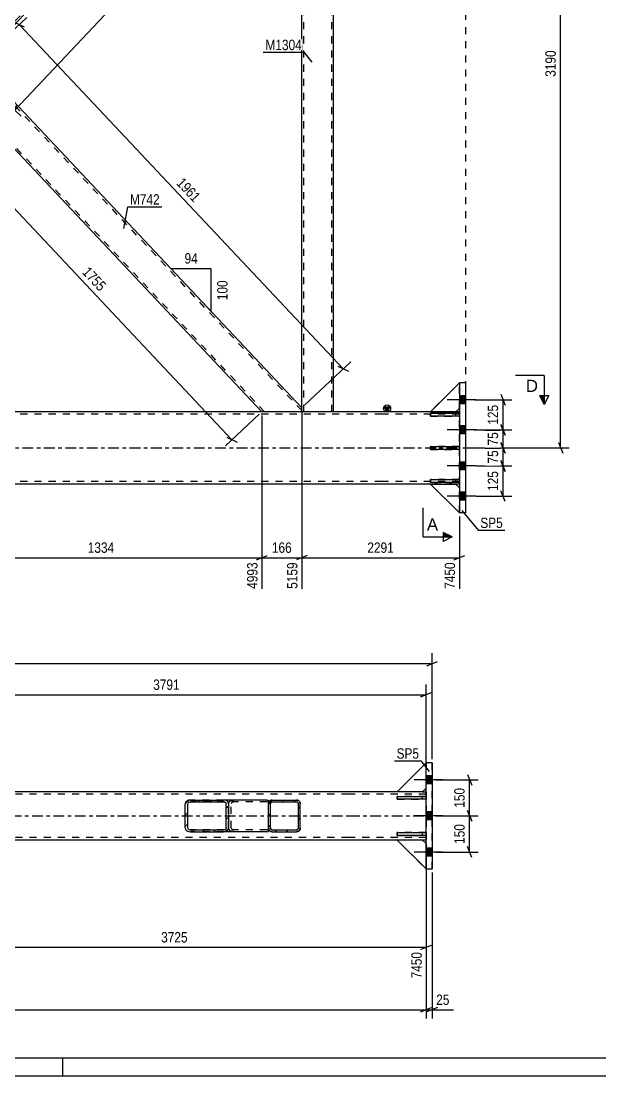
# Model space of a CAD drawing. Header units: millimetres. Extents: x 0 to 841, y 0 to 594.
# Drawn here: x 199.4 to 359.4, y 0 to 291.8 of the extents above; entities that cross this region are included whole.
import ezdxf

# ---------------------------------------------------------------- set-up
doc = ezdxf.new("R2010")
doc.units = ezdxf.units.MM
doc.linetypes.add('DXK_LINE_DOT2', pattern=[3.9198, 1.9599, -1.9599])
doc.linetypes.add('DXK_LINE_DOT3', pattern=[5.9187, 2.979, -0.9799, 0.9799, -0.9799])
doc.styles.add('Arial', font='arial.ttf', dxfattribs={"height": 0.2})
doc.styles.add('Arial Narrow', font='ARIALN.TTF', dxfattribs={"height": 0.2})

# ---------------------------------------------------------------- blocks, each defined once
blk = doc.blocks.new('Unknown-761543086-1133')
at = {"color": 5, "linetype": 'Continuous'}
for p, q in [((5, 5), (836, 5)), ((211, 0), (211, 5)), ((0, 0), (841, 0))]:
    blk.add_line(p, q, dxfattribs=at)
blk = doc.blocks.new('Part-761543086-2789 - 2711')
at = {"linetype": 'Continuous'}
blk.add_hatch(color=2, dxfattribs=at).paths.add_polyline_path([(300.6, 183.74), (299.8, 185.14), (301.4, 185.14)])
at = {"color": 2, "linetype": 'Continuous'}
for p, q in [((300.6, 183.74), (299.8, 185.14)), ((299.8, 185.14), (301.4, 185.14)), ((301.4, 185.14), (300.6, 183.74)), ((43.26, 183.74), (42.26, 183.74)), ((63.6, 183.74), (50.26, 183.74)), ((170.6, 183.74), (63.7, 183.74)), ((299.16, 183.74), (192.27, 183.74)), ((320.6, 183.74), (299.26, 183.74)), ((43.26, 163.74), (42.26, 163.74)), ((63.6, 163.74), (50.26, 163.74)), ((299.16, 163.74), (63.7, 163.74)), ((312.6, 163.74), (299.26, 163.74)), ((320.6, 163.74), (319.6, 163.74))]:
    blk.add_line(p, q, dxfattribs=at)
at = {"color": 7, "linetype": 'DXK_LINE_DOT2'}
for p, q in [((42.26, 163.74), (42.26, 183.74)), ((63.6, 183.08), (42.26, 183.08)), ((50.26, 183.74), (43.26, 183.74)), ((299.16, 183.08), (63.7, 183.08)), ((192.27, 183.74), (170.6, 183.74)), ((320.6, 183.08), (299.26, 183.08)), ((320.6, 163.74), (320.6, 183.74)), ((63.6, 164.41), (42.26, 164.41)), ((50.26, 163.74), (43.26, 163.74)), ((299.16, 164.41), (63.7, 164.41)), ((320.6, 164.41), (299.26, 164.41)), ((319.6, 163.74), (312.6, 163.74))]:
    blk.add_line(p, q, dxfattribs=at)
at = {"color": 7, "linetype": 'DXK_LINE_DOT3'}
for p, q in [((42.26, 173.74), (63.6, 173.74)), ((63.7, 173.74), (299.16, 173.74)), ((299.26, 173.74), (320.6, 173.74))]:
    blk.add_line(p, q, dxfattribs=at)
at = {"color": 2, "linetype": 'Continuous'}
blk.add_circle((300.6, 184.64), 1, dxfattribs=at)
blk = doc.blocks.new('Part-761543086-2844 - 2711')
at = {"color": 2, "linetype": 'Continuous'}
for p, q in [((187.47, 280.08), (185.84, 278.34)), ((185.84, 270.53), (185.84, 278.34)), ((277.03, 184.84), (187.47, 280.08)), ((185.84, 268.97), (185.84, 270.53)), ((265.99, 183.74), (185.84, 268.97)), ((277.03, 183.74), (277.03, 184.84))]:
    blk.add_line(p, q, dxfattribs=at)
at = {"color": 7, "linetype": 'DXK_LINE_DOT2'}
for p, q in [((277.03, 184.07), (187.1, 279.69)), ((185.84, 269.09), (185.84, 270.53)), ((266.72, 183.74), (185.84, 269.75)), ((277.03, 183.74), (265.99, 183.74))]:
    blk.add_line(p, q, dxfattribs=at)
blk = doc.blocks.new('Bolt-761543086-2790 - 2711')
at = {"linetype": 'Continuous'}
for points in [[(320.6, 188.18), (320.6, 185.98), (322.26, 185.98), (322.26, 188.18)], [(320.6, 188.18), (320.6, 185.98), (322.26, 185.98), (322.26, 188.18)], [(320.6, 188.18), (320.6, 185.98), (322.26, 185.98), (322.26, 188.18)], [(320.6, 179.84), (320.6, 177.64), (322.26, 177.64), (322.26, 179.84)], [(320.6, 179.84), (320.6, 177.64), (322.26, 177.64), (322.26, 179.84)], [(320.6, 169.84), (320.6, 167.64), (322.26, 167.64), (322.26, 169.84)], [(320.6, 169.84), (320.6, 167.64), (322.26, 167.64), (322.26, 169.84)], [(320.6, 161.51), (320.6, 159.31), (322.26, 159.31), (322.26, 161.51)], [(320.6, 161.51), (320.6, 159.31), (322.26, 159.31), (322.26, 161.51)], [(320.6, 161.51), (320.6, 159.31), (322.26, 159.31), (322.26, 161.51)]]:
    blk.add_hatch(color=1, dxfattribs=at).paths.add_polyline_path(points)
at = {"color": 1, "linetype": 'Continuous'}
for p, q in [((325.2, 187.08), (317.26, 187.08)), ((325.2, 187.08), (317.26, 187.08)), ((325.2, 187.08), (317.26, 187.08)), ((322.26, 188.18), (320.6, 188.18)), ((322.26, 188.18), (320.6, 188.18)), ((322.26, 188.18), (320.6, 188.18)), ((322.26, 185.98), (320.6, 185.98)), ((322.26, 185.98), (320.6, 185.98)), ((322.26, 185.98), (320.6, 185.98)), ((325.2, 178.74), (317.26, 178.74)), ((325.2, 178.74), (317.26, 178.74)), ((322.26, 179.84), (320.6, 179.84)), ((322.26, 179.84), (320.6, 179.84)), ((322.26, 177.64), (320.6, 177.64)), ((322.26, 177.64), (320.6, 177.64)), ((322.26, 169.84), (320.6, 169.84)), ((322.26, 169.84), (320.6, 169.84)), ((325.2, 168.74), (317.26, 168.74)), ((325.2, 168.74), (317.26, 168.74)), ((322.26, 167.64), (320.6, 167.64)), ((322.26, 167.64), (320.6, 167.64)), ((322.26, 161.51), (320.6, 161.51)), ((322.26, 161.51), (320.6, 161.51)), ((322.26, 161.51), (320.6, 161.51)), ((325.2, 160.41), (317.26, 160.41)), ((325.2, 160.41), (317.26, 160.41)), ((325.2, 160.41), (317.26, 160.41)), ((322.26, 159.31), (320.6, 159.31)), ((322.26, 159.31), (320.6, 159.31)), ((322.26, 159.31), (320.6, 159.31))]:
    blk.add_line(p, q, dxfattribs=at)
blk = doc.blocks.new('Part-761543086-2732 - 2711')
at = {"color": 2, "linetype": 'Continuous'}
for p, q in [((320.6, 191.74), (312.6, 183.74)), ((319.6, 183.74), (320.6, 184.74)), ((312.6, 183.74), (319.6, 183.74))]:
    blk.add_line(p, q, dxfattribs=at)
at = {"color": 7, "linetype": 'DXK_LINE_DOT2'}
for p in [(320.6, 184.74), (320.6, 191.74), (320.6, 191.74)]:
    blk.add_line(p, (320.6, 191.74), dxfattribs=at)
blk = doc.blocks.new('Part-761543086-2733 - 2711')
at = {"color": 7, "linetype": 'DXK_LINE_DOT2'}
for p, q in [((320.6, 191.74), (312.6, 183.74)), ((320.6, 184.74), (320.6, 191.74)), ((319.6, 183.74), (320.6, 184.74)), ((312.6, 183.74), (319.6, 183.74))]:
    blk.add_line(p, q, dxfattribs=at)
blk = doc.blocks.new('Part-761543086-2734 - 2711')
at = {"color": 2, "linetype": 'Continuous'}
for p, q in [((312.6, 163.74), (319.6, 163.74)), ((320.6, 155.74), (312.6, 163.74)), ((319.6, 163.74), (320.6, 162.74))]:
    blk.add_line(p, q, dxfattribs=at)
at = {"color": 7, "linetype": 'DXK_LINE_DOT2'}
blk.add_line((320.6, 155.74), (320.6, 162.74), dxfattribs=at)
blk = doc.blocks.new('Part-761543086-2735 - 2711')
at = {"color": 7, "linetype": 'DXK_LINE_DOT2'}
for p, q in [((312.6, 163.74), (319.6, 163.74)), ((320.6, 155.74), (312.6, 163.74)), ((319.6, 163.74), (320.6, 162.74)), ((320.6, 162.74), (320.6, 155.74))]:
    blk.add_line(p, q, dxfattribs=at)
blk = doc.blocks.new('Part-761543086-2736 - 2711')
at = {"color": 7, "linetype": 'DXK_LINE_DOT2'}
for p, q in [((320.6, 183.31), (312.6, 183.31)), ((312.6, 183.31), (312.6, 182.51)), ((312.6, 182.51), (320.6, 182.51)), ((319.6, 182.51), (319.6, 183.31)), ((320.6, 182.51), (320.6, 183.31))]:
    blk.add_line(p, q, dxfattribs=at)
blk = doc.blocks.new('Part-761543086-2737 - 2711')
at = {"color": 7, "linetype": 'DXK_LINE_DOT2'}
for p, q in [((320.6, 164.98), (312.6, 164.98)), ((312.6, 164.98), (312.6, 164.18)), ((312.6, 164.18), (320.6, 164.18)), ((319.6, 164.18), (319.6, 164.98)), ((320.6, 164.18), (320.6, 164.98))]:
    blk.add_line(p, q, dxfattribs=at)
blk = doc.blocks.new('Part-761543086-2738 - 2711')
at = {"color": 7, "linetype": 'DXK_LINE_DOT2'}
for p, q in [((320.6, 174.14), (312.6, 174.14)), ((312.6, 174.14), (312.6, 173.34)), ((312.6, 173.34), (320.6, 173.34)), ((319.6, 173.34), (319.6, 174.14)), ((320.6, 173.34), (320.6, 174.14))]:
    blk.add_line(p, q, dxfattribs=at)
blk = doc.blocks.new('Part-761543086-2739 - 2711')
at = {"color": 2, "linetype": 'Continuous'}
for p, q in [((312.6, 183.31), (320.6, 183.31)), ((312.6, 182.51), (312.6, 183.31)), ((320.6, 182.51), (312.6, 182.51)), ((320.6, 183.31), (320.6, 182.51))]:
    blk.add_line(p, q, dxfattribs=at)
at = {"color": 7, "linetype": 'DXK_LINE_DOT2'}
blk.add_line((319.6, 182.51), (319.6, 183.31), dxfattribs=at)
blk = doc.blocks.new('Part-761543086-2740 - 2711')
at = {"color": 2, "linetype": 'Continuous'}
for p, q in [((312.6, 164.98), (320.6, 164.98)), ((312.6, 164.18), (312.6, 164.98)), ((320.6, 164.18), (312.6, 164.18)), ((320.6, 164.98), (320.6, 164.18))]:
    blk.add_line(p, q, dxfattribs=at)
at = {"color": 7, "linetype": 'DXK_LINE_DOT2'}
blk.add_line((319.6, 164.18), (319.6, 164.98), dxfattribs=at)
blk = doc.blocks.new('Part-761543086-2741 - 2711')
at = {"color": 2, "linetype": 'Continuous'}
for p, q in [((312.6, 174.14), (320.6, 174.14)), ((312.6, 173.34), (312.6, 174.14)), ((320.6, 173.34), (312.6, 173.34)), ((320.6, 174.14), (320.6, 173.34))]:
    blk.add_line(p, q, dxfattribs=at)
at = {"color": 7, "linetype": 'DXK_LINE_DOT2'}
blk.add_line((319.6, 173.34), (319.6, 174.14), dxfattribs=at)
blk = doc.blocks.new('Part-761543086-2831 - 2711')
at = {"color": 7, "linetype": 'DXK_LINE_DOT2'}
for p, q in [((285.83, 376.41), (277.03, 376.41)), ((277.03, 375.31), (277.03, 376.41)), ((277.56, 183.74), (277.56, 376.41)), ((285.3, 183.74), (285.3, 376.41)), ((277.03, 183.74), (277.03, 184.84)), ((285.83, 183.74), (277.03, 183.74))]:
    blk.add_line(p, q, dxfattribs=at)
at = {"color": 2, "linetype": 'Continuous'}
for p, q in [((277.03, 184.84), (277.03, 375.31)), ((285.83, 183.74), (285.83, 376.41))]:
    blk.add_line(p, q, dxfattribs=at)
blk = doc.blocks.new('Part-761543086-2761 - 2711')
at = {"color": 2, "linetype": 'Continuous'}
for p, q in [((322.26, 191.74), (320.6, 191.74)), ((320.6, 191.74), (320.6, 155.74)), ((322.26, 191.74), (322.26, 155.74)), ((322.26, 155.74), (320.6, 155.74))]:
    blk.add_line(p, q, dxfattribs=at)
blk = doc.blocks.new('Part-761543086-2863 - 2711')
at = {"color": 2, "linetype": 'Continuous'}
for p, q in [((185.84, 291.18), (265.99, 376.41)), ((277.03, 375.31), (187.47, 280.08)), ((277.03, 375.31), (277.03, 376.41)), ((185.84, 279.9), (185.84, 291.18)), ((185.84, 278.34), (185.84, 279.9))]:
    blk.add_line(p, q, dxfattribs=at)
at = {"color": 7, "linetype": 'DXK_LINE_DOT2'}
for p, q in [((266.72, 376.41), (185.84, 290.41)), ((277.03, 376.09), (185.84, 279.12)), ((277.03, 376.41), (265.99, 376.41)), ((187.47, 280.08), (185.84, 278.34)), ((185.84, 278.46), (185.84, 279.9)), ((185.84, 279.12), (185.84, 279.18))]:
    blk.add_line(p, q, dxfattribs=at)
blk = doc.blocks.new('Part-761543086-1487 - 1374')
at = {"color": 2, "linetype": 'Continuous'}
for p, q in [((303.39, 66.53), (303.39, 67.33)), ((303.39, 67.33), (311.39, 67.33)), ((311.39, 67.33), (311.39, 66.53)), ((311.39, 66.53), (303.39, 66.53))]:
    blk.add_line(p, q, dxfattribs=at)
at = {"color": 7, "linetype": 'DXK_LINE_DOT2'}
blk.add_line((310.39, 66.53), (310.39, 67.33), dxfattribs=at)
blk = doc.blocks.new('Bolt-761543086-1423 - 1374')
at = {"linetype": 'Continuous'}
for points in [[(311.39, 83.03), (311.39, 80.83), (313.06, 80.83), (313.06, 83.03)], [(311.39, 83.03), (311.39, 80.83), (313.06, 80.83), (313.06, 83.03)], [(311.39, 83.03), (311.39, 80.83), (313.06, 80.83), (313.06, 83.03)], [(311.39, 83.03), (311.39, 80.83), (313.06, 80.83), (313.06, 83.03)], [(311.39, 73.03), (311.39, 70.83), (313.06, 70.83), (313.06, 73.03)], [(311.39, 73.03), (311.39, 70.83), (313.06, 70.83), (313.06, 73.03)], [(311.39, 63.03), (311.39, 60.83), (313.06, 60.83), (313.06, 63.03)], [(311.39, 63.03), (311.39, 60.83), (313.06, 60.83), (313.06, 63.03)], [(311.39, 63.03), (311.39, 60.83), (313.06, 60.83), (313.06, 63.03)], [(311.39, 63.03), (311.39, 60.83), (313.06, 60.83), (313.06, 63.03)]]:
    blk.add_hatch(color=1, dxfattribs=at).paths.add_polyline_path(points)
at = {"color": 1, "linetype": 'Continuous'}
for p, q in [((315.99, 81.93), (308.06, 81.93)), ((315.99, 81.93), (308.06, 81.93)), ((315.99, 81.93), (308.06, 81.93)), ((315.99, 81.93), (308.06, 81.93)), ((313.06, 83.03), (311.39, 83.03)), ((313.06, 83.03), (311.39, 83.03)), ((313.06, 83.03), (311.39, 83.03)), ((313.06, 83.03), (311.39, 83.03)), ((313.06, 80.83), (311.39, 80.83)), ((313.06, 80.83), (311.39, 80.83)), ((313.06, 80.83), (311.39, 80.83)), ((313.06, 80.83), (311.39, 80.83)), ((313.06, 73.03), (311.39, 73.03)), ((313.06, 73.03), (311.39, 73.03)), ((315.99, 71.93), (308.06, 71.93)), ((315.99, 71.93), (308.06, 71.93)), ((313.06, 70.83), (311.39, 70.83)), ((313.06, 70.83), (311.39, 70.83)), ((315.99, 61.93), (308.06, 61.93)), ((315.99, 61.93), (308.06, 61.93)), ((315.99, 61.93), (308.06, 61.93)), ((315.99, 61.93), (308.06, 61.93)), ((313.06, 63.03), (311.39, 63.03)), ((313.06, 63.03), (311.39, 63.03)), ((313.06, 63.03), (311.39, 63.03)), ((313.06, 63.03), (311.39, 63.03)), ((313.06, 60.83), (311.39, 60.83)), ((313.06, 60.83), (311.39, 60.83)), ((313.06, 60.83), (311.39, 60.83)), ((313.06, 60.83), (311.39, 60.83))]:
    blk.add_line(p, q, dxfattribs=at)
blk = doc.blocks.new('Part-761543086-1422 - 1374')
at = {"color": 2, "linetype": 'Continuous'}
for p, q in [((34.06, 78.6), (33.06, 78.6)), ((54.39, 78.6), (41.06, 78.6)), ((289.96, 78.6), (54.49, 78.6)), ((303.39, 78.6), (290.06, 78.6)), ((310.39, 78.6), (311.39, 78.6)), ((34.06, 65.26), (33.06, 65.26)), ((54.39, 65.26), (41.06, 65.26)), ((289.96, 65.26), (54.49, 65.26)), ((303.39, 65.26), (290.06, 65.26)), ((311.39, 65.26), (310.39, 65.26))]:
    blk.add_line(p, q, dxfattribs=at)
at = {"color": 7, "linetype": 'DXK_LINE_DOT2'}
for p, q in [((33.06, 65.26), (33.06, 78.6)), ((54.39, 77.93), (33.06, 77.93)), ((41.06, 78.6), (34.06, 78.6)), ((289.96, 77.93), (54.49, 77.93)), ((311.39, 77.93), (290.06, 77.93)), ((310.39, 78.6), (303.39, 78.6)), ((311.39, 78.6), (311.39, 65.26)), ((54.39, 65.93), (33.06, 65.93)), ((41.06, 65.26), (34.06, 65.26)), ((289.96, 65.93), (54.49, 65.93)), ((311.39, 65.93), (290.06, 65.93)), ((310.39, 65.26), (303.39, 65.26)), ((311.39, 65.26), (311.39, 65.36))]:
    blk.add_line(p, q, dxfattribs=at)
at = {"color": 7, "linetype": 'DXK_LINE_DOT3'}
for p, q in [((33.06, 71.93), (54.39, 71.93)), ((54.49, 71.93), (289.96, 71.93)), ((290.06, 71.93), (311.39, 71.93))]:
    blk.add_line(p, q, dxfattribs=at)
blk = doc.blocks.new('Part-761543086-1518 - 1374')
at = {"color": 2, "linetype": 'Continuous'}
for p, q in [((311.39, 86.6), (311.39, 86.6)), ((311.39, 57.26), (311.39, 86.6)), ((313.06, 86.6), (311.39, 86.6)), ((313.06, 86.6), (313.06, 86.6)), ((313.06, 86.6), (313.06, 57.26)), ((311.39, 57.26), (311.39, 57.26)), ((311.39, 57.26), (313.06, 57.26)), ((313.06, 57.26), (313.06, 57.26))]:
    blk.add_line(p, q, dxfattribs=at)
at = {"color": 7, "linetype": 'DXK_LINE_DOT2'}
for p, q in [((311.39, 57.26), (311.39, 86.6)), ((313.06, 57.26), (313.06, 86.6))]:
    blk.add_line(p, q, dxfattribs=at)
blk = doc.blocks.new('Part-761543086-1390 - 1374')
at = {"linetype": 'Continuous'}
h = blk.add_hatch(dxfattribs=at)
h.set_pattern_fill('', scale=0.7, style=0, pattern_type=0)
h.set_pattern_definition([(45, (275.969, 67.611), (-1.57154, 1.57154), [])])
h.paths.add_polyline_path([(275.56, 67.53), (275.97, 67.61), (276.32, 67.84), (276.55, 68.19), (276.63, 68.6), (276.63, 75.26), (276.55, 75.67), (276.32, 76.02), (275.97, 76.25), (275.56, 76.33), (268.89, 76.33), (268.49, 76.25), (268.14, 76.02), (267.91, 75.67), (267.83, 75.26), (267.83, 68.6), (267.91, 68.19), (268.14, 67.84), (268.49, 67.61), (268.89, 67.53)])
h.paths.add_polyline_path([(268.69, 68.1), (268.52, 68.22), (268.4, 68.39), (268.36, 68.6), (268.36, 75.26), (268.4, 75.47), (268.52, 75.64), (268.69, 75.76), (268.89, 75.8), (275.56, 75.8), (275.76, 75.76), (275.94, 75.64), (276.05, 75.47), (276.09, 75.26), (276.09, 68.6), (276.05, 68.39), (275.94, 68.22), (275.76, 68.1), (275.56, 68.06), (268.89, 68.06)])
at = {"color": 7, "linetype": 'DXK_LINE_DOT2'}
for p, q in [((268.49, 76.25), (268.89, 76.33)), ((268.89, 76.33), (275.56, 76.33)), ((275.56, 76.33), (275.97, 76.25)), ((267.83, 75.26), (267.91, 75.67)), ((267.83, 68.6), (267.83, 75.26)), ((268.4, 75.47), (268.36, 75.26)), ((268.36, 68.6), (268.36, 75.26)), ((268.89, 75.8), (268.69, 75.76)), ((268.89, 75.8), (275.56, 75.8)), ((275.76, 75.76), (275.56, 75.8)), ((276.09, 75.26), (276.05, 75.47)), ((276.09, 68.6), (276.09, 75.26)), ((276.55, 75.67), (276.63, 75.26)), ((276.63, 68.6), (276.63, 75.26)), ((267.91, 68.19), (267.83, 68.6)), ((268.36, 68.6), (268.4, 68.39)), ((268.89, 67.53), (268.49, 67.61)), ((268.69, 68.1), (268.89, 68.06)), ((268.89, 68.06), (275.56, 68.06)), ((268.89, 67.53), (275.56, 67.53)), ((275.56, 68.06), (275.76, 68.1)), ((275.97, 67.61), (275.56, 67.53)), ((276.05, 68.39), (276.09, 68.6)), ((276.63, 68.6), (276.55, 68.19))]:
    blk.add_line(p, q, dxfattribs=at)
at = {"color": 2, "linetype": 'Continuous'}
for p, q in [((268.89, 76.33), (268.49, 76.25)), ((268.89, 76.33), (275.56, 76.33)), ((275.97, 76.25), (275.56, 76.33)), ((267.91, 75.67), (267.83, 75.26)), ((267.83, 68.6), (267.83, 75.26)), ((268.36, 75.26), (268.4, 75.47)), ((268.36, 68.6), (268.36, 75.26)), ((268.69, 75.76), (268.89, 75.8)), ((268.89, 75.8), (275.56, 75.8)), ((275.56, 75.8), (275.76, 75.76)), ((276.05, 75.47), (276.09, 75.26)), ((276.09, 68.6), (276.09, 75.26)), ((276.63, 75.26), (276.55, 75.67)), ((276.63, 68.6), (276.63, 75.26)), ((267.83, 68.6), (267.91, 68.19)), ((268.4, 68.39), (268.36, 68.6)), ((268.49, 67.61), (268.89, 67.53)), ((268.89, 68.06), (268.69, 68.1)), ((268.89, 68.06), (275.56, 68.06)), ((268.89, 67.53), (275.56, 67.53)), ((275.76, 68.1), (275.56, 68.06)), ((275.56, 67.53), (275.97, 67.61)), ((276.09, 68.6), (276.05, 68.39)), ((276.55, 68.19), (276.63, 68.6))]:
    blk.add_line(p, q, dxfattribs=at)
at = {"color": 7, "linetype": 'DXK_LINE_DOT2'}
for centre, radius, start, end in [((268.89, 75.26), 1.07, 112.5, 157.5), ((275.56, 75.26), 1.07, 22.5, 67.5), ((268.89, 75.26), 0.533, 112.5, 157.5), ((275.56, 75.26), 0.533, 22.5, 67.5), ((268.89, 68.6), 1.07, 202.5, 247.5), ((268.89, 68.6), 0.533, 202.5, 247.5), ((275.56, 68.6), 0.533, 292.5, 337.5), ((275.56, 68.6), 1.07, 292.5, 337.5)]:
    blk.add_arc(centre, radius, start, end, dxfattribs=at)
at = {"color": 2, "linetype": 'Continuous'}
for centre, radius, start, end in [((268.89, 75.26), 1.07, 112.5, 157.5), ((275.56, 75.26), 1.07, 22.5, 67.5), ((268.89, 75.26), 0.533, 112.5, 157.5), ((275.56, 75.26), 0.533, 22.5, 67.5), ((268.89, 68.6), 1.07, 202.5, 247.5), ((268.89, 68.6), 0.533, 202.5, 247.5), ((275.56, 68.6), 0.533, 292.5, 337.5), ((275.56, 68.6), 1.07, 292.5, 337.5)]:
    blk.add_arc(centre, radius, start, end, dxfattribs=at)
blk = doc.blocks.new('Part-761543086-1489 - 1374')
at = {"color": 7, "linetype": 'DXK_LINE_DOT2'}
for p, q in [((311.39, 67.33), (303.39, 67.33)), ((303.39, 67.33), (303.39, 66.53)), ((310.39, 66.53), (310.39, 67.33)), ((311.39, 66.53), (311.39, 67.33)), ((303.39, 66.53), (311.39, 66.53))]:
    blk.add_line(p, q, dxfattribs=at)
blk = doc.blocks.new('Part-761543086-1492 - 1374')
at = {"color": 2, "linetype": 'Continuous'}
for p, q in [((303.39, 78.6), (311.39, 86.6)), ((311.39, 79.6), (310.39, 78.6)), ((310.39, 78.6), (303.39, 78.6))]:
    blk.add_line(p, q, dxfattribs=at)
at = {"color": 7, "linetype": 'DXK_LINE_DOT2'}
blk.add_line((311.39, 79.6), (311.39, 86.6), dxfattribs=at)
blk = doc.blocks.new('Part-761543086-1493 - 1374')
at = {"color": 7, "linetype": 'DXK_LINE_DOT2'}
for p, q in [((303.39, 78.6), (311.39, 86.6)), ((311.39, 86.6), (311.39, 79.6)), ((311.39, 79.6), (310.39, 78.6)), ((310.39, 78.6), (303.39, 78.6))]:
    blk.add_line(p, q, dxfattribs=at)
blk = doc.blocks.new('Part-761543086-1495 - 1374')
at = {"color": 2, "linetype": 'Continuous'}
for p, q in [((310.39, 65.26), (303.39, 65.26)), ((303.39, 65.26), (311.39, 57.26)), ((311.39, 64.26), (310.39, 65.26))]:
    blk.add_line(p, q, dxfattribs=at)
at = {"color": 7, "linetype": 'DXK_LINE_DOT2'}
blk.add_line((311.39, 64.26), (311.39, 57.26), dxfattribs=at)
blk = doc.blocks.new('Part-761543086-1496 - 1374')
at = {"color": 7, "linetype": 'DXK_LINE_DOT2'}
for p, q in [((310.39, 65.26), (303.39, 65.26)), ((303.39, 65.26), (311.39, 57.26)), ((311.39, 64.26), (310.39, 65.26)), ((311.39, 57.26), (311.39, 64.26))]:
    blk.add_line(p, q, dxfattribs=at)
blk = doc.blocks.new('Part-761543086-1519 - 1374')
at = {"linetype": 'Continuous'}
h = blk.add_hatch(dxfattribs=at)
h.set_pattern_fill('', scale=0.7, style=0, pattern_type=0)
h.set_pattern_definition([(45, (255.9777, 67.611), (-1.57154, 1.57154), [])])
h.paths.add_polyline_path([(255.42, 67.53), (255.98, 67.61), (256.45, 67.84), (256.77, 68.19), (256.88, 68.6), (256.88, 75.26), (256.77, 75.67), (256.45, 76.02), (255.98, 76.25), (255.42, 76.33), (246.27, 76.33), (245.71, 76.25), (245.23, 76.02), (244.91, 75.67), (244.8, 75.26), (244.8, 68.6), (244.91, 68.19), (245.23, 67.84), (245.71, 67.61), (246.27, 67.53)])
h.paths.add_polyline_path([(245.99, 68.1), (245.75, 68.22), (245.59, 68.39), (245.53, 68.6), (245.53, 75.26), (245.59, 75.47), (245.75, 75.64), (245.99, 75.76), (246.27, 75.8), (255.42, 75.8), (255.7, 75.76), (255.94, 75.64), (256.09, 75.47), (256.15, 75.26), (256.15, 68.6), (256.09, 68.39), (255.94, 68.22), (255.7, 68.1), (255.42, 68.06), (246.27, 68.06)])
at = {"color": 2, "linetype": 'Continuous'}
for p, q in [((246.27, 76.33), (245.71, 76.25)), ((246.27, 76.33), (255.42, 76.33)), ((267.4, 76.33), (255.42, 76.33)), ((255.98, 76.25), (255.42, 76.33)), ((267.4, 76.33), (267.83, 76.27)), ((267.83, 76.27), (267.83, 76.25)), ((267.83, 76.25), (267.83, 76.02)), ((267.83, 76.02), (267.83, 75.26)), ((244.91, 75.67), (244.8, 75.26)), ((244.8, 68.6), (244.8, 75.26)), ((245.53, 75.26), (245.59, 75.47)), ((245.53, 68.6), (245.53, 75.26)), ((245.99, 75.76), (246.27, 75.8)), ((246.27, 75.8), (255.42, 75.8)), ((255.42, 75.8), (255.7, 75.76)), ((256.09, 75.47), (256.15, 75.26)), ((256.15, 68.6), (256.15, 75.26)), ((256.88, 75.26), (256.77, 75.67)), ((256.88, 68.6), (256.88, 75.26)), ((244.8, 68.6), (244.91, 68.19)), ((245.59, 68.39), (245.53, 68.6)), ((245.71, 67.61), (246.27, 67.53)), ((246.27, 68.06), (245.99, 68.1)), ((246.27, 68.06), (255.42, 68.06)), ((246.27, 67.53), (255.42, 67.53)), ((255.7, 68.1), (255.42, 68.06)), ((255.42, 67.53), (255.98, 67.61)), ((267.4, 67.53), (255.42, 67.53)), ((256.15, 68.6), (256.09, 68.39)), ((256.77, 68.19), (256.88, 68.6)), ((267.4, 67.53), (267.83, 67.59)), ((267.83, 67.59), (267.83, 68.6))]:
    blk.add_line(p, q, dxfattribs=at)
at = {"color": 7, "linetype": 'DXK_LINE_DOT2'}
for p, q in [((255.42, 76.33), (246.27, 76.33)), ((257.69, 76.25), (258.25, 76.33)), ((267.83, 76.02), (267.83, 75.68)), ((267.4, 75.8), (246.27, 75.8)), ((256.78, 75.26), (256.89, 75.67)), ((256.78, 68.6), (256.78, 75.26)), ((257.57, 75.47), (257.52, 75.26)), ((257.52, 68.6), (257.52, 75.26)), ((258.25, 75.8), (257.97, 75.76)), ((267.68, 75.76), (267.4, 75.8)), ((267.83, 75.68), (267.68, 75.76)), ((267.83, 68.6), (267.83, 75.67)), ((267.4, 68.06), (246.27, 68.06)), ((255.42, 67.53), (246.27, 67.53)), ((256.89, 68.19), (256.78, 68.6)), ((257.52, 68.6), (257.57, 68.39)), ((258.25, 67.53), (257.69, 67.61)), ((257.97, 68.1), (258.25, 68.06)), ((267.4, 68.06), (267.68, 68.1)), ((267.68, 68.1), (267.83, 68.18))]:
    blk.add_line(p, q, dxfattribs=at)
at = {"color": 2, "linetype": 'Continuous'}
for centre, radius, start, end in [((246.04, 74.96), 1.34, 104.5547, 147.5895), ((255.64, 74.96), 1.34, 32.4105, 75.4453), ((246.15, 75.11), 0.668, 104.5547, 147.5895), ((255.53, 75.11), 0.668, 32.4105, 75.4453), ((246.04, 68.9), 1.34, 212.4105, 255.4453), ((246.15, 68.75), 0.668, 212.4105, 255.4453), ((255.53, 68.75), 0.668, 284.5547, 327.5895), ((255.64, 68.9), 1.34, 284.5547, 327.5895)]:
    blk.add_arc(centre, radius, start, end, dxfattribs=at)
at = {"color": 7, "linetype": 'DXK_LINE_DOT2'}
for centre, radius, start, end in [((258.02, 74.96), 1.34, 104.5547, 147.5895), ((258.13, 75.11), 0.668, 104.5547, 147.5895), ((258.02, 68.9), 1.34, 212.4105, 255.4453), ((258.13, 68.75), 0.668, 212.4105, 255.4453)]:
    blk.add_arc(centre, radius, start, end, dxfattribs=at)
blk = doc.blocks.new('Part-761543086-1488 - 1374')
at = {"color": 2, "linetype": 'Continuous'}
for p, q in [((303.39, 76.53), (303.39, 77.33)), ((303.39, 77.33), (311.39, 77.33)), ((311.39, 76.53), (303.39, 76.53)), ((311.39, 77.33), (311.39, 76.53))]:
    blk.add_line(p, q, dxfattribs=at)
at = {"color": 7, "linetype": 'DXK_LINE_DOT2'}
blk.add_line((310.39, 76.53), (310.39, 77.33), dxfattribs=at)
blk = doc.blocks.new('Part-761543086-1490 - 1374')
at = {"color": 7, "linetype": 'DXK_LINE_DOT2'}
for p, q in [((311.39, 77.33), (303.39, 77.33)), ((303.39, 77.33), (303.39, 76.53)), ((303.39, 76.53), (311.39, 76.53)), ((310.39, 76.53), (310.39, 77.33)), ((311.39, 76.53), (311.39, 77.33))]:
    blk.add_line(p, q, dxfattribs=at)
blk = doc.blocks.new('Part-761543086-1491 - 1374')
at = {"color": 7, "linetype": 'DXK_LINE_DOT2'}
for p, q in [((303.39, 78.6), (311.39, 86.6)), ((311.39, 86.6), (311.39, 79.6)), ((311.39, 79.6), (310.39, 78.6)), ((310.39, 78.6), (303.39, 78.6))]:
    blk.add_line(p, q, dxfattribs=at)
blk = doc.blocks.new('Part-761543086-1494 - 1374')
at = {"color": 7, "linetype": 'DXK_LINE_DOT2'}
for p, q in [((310.39, 65.26), (303.39, 65.26)), ((303.39, 65.26), (311.39, 57.26)), ((311.39, 64.26), (310.39, 65.26)), ((311.39, 57.26), (311.39, 64.26))]:
    blk.add_line(p, q, dxfattribs=at)
blk = doc.blocks.new('Line-761543086-3507 - 2711')
at = {"color": 1, "linetype": 'DXK_LINE_DOT2'}
blk.add_line((322.26, 376.41), (322.26, 191.74), dxfattribs=at)
blk = doc.blocks.new('StraightDimension-761543086-3107 - 2711')
at = {"color": 7, "linetype": 'Continuous'}
for p, q in [((185.11, 268.28), (175.84, 259.57)), ((179.05, 260.53), (176.12, 261.89)), ((177.59, 261.21), (257.74, 175.99)), ((265.26, 183.06), (255.99, 174.34)), ((256.27, 176.67), (259.2, 175.3))]:
    blk.add_line(p, q, dxfattribs=at)
at = {"color": 0}
blk.add_wipeout([(221.12, 216.01), (224.18, 218.89), (218.35, 225.09), (215.29, 222.21)], dxfattribs=at)
at = {"color": 3, "style": 'Arial Narrow'}
blk.add_text('1755', height=2.863, rotation=-46.7591, dxfattribs=at).set_placement((216.14, 222.19))
blk = doc.blocks.new('StraightDimension-761543086-3124 - 2711')
at = {"color": 7, "linetype": 'Continuous'}
for p, q in [((321.6, 386.41), (350.98, 386.41)), ((349.18, 384.91), (347.98, 387.91)), ((348.58, 173.74), (348.58, 386.41)), ((347.98, 175.24), (349.18, 172.24)), ((321.6, 173.74), (350.98, 173.74))]:
    blk.add_line(p, q, dxfattribs=at)
at = {"color": 0}
blk.add_wipeout([(347.83, 284.33), (343.63, 284.33), (343.63, 275.82), (347.83, 275.82)], dxfattribs=at)
at = {"color": 3, "style": 'Arial Narrow'}
blk.add_text('3190', height=2.863, rotation=90.0002, dxfattribs=at).set_placement((347.23, 276.42))
blk = doc.blocks.new('AngleDimension-761543086-2987 - 2711')
at = {"color": 7, "linetype": 'Continuous'}
for p, q in [((239.01, 225.28), (240.91, 223.25)), ((252.01, 223.25), (240.91, 223.25)), ((252.01, 211.45), (240.91, 223.25)), ((252.01, 211.45), (252.01, 223.25))]:
    blk.add_line(p, q, dxfattribs=at)
at = {"color": 0}
for points in [[(248.89, 224.15), (248.89, 228.35), (244.03, 228.35), (244.03, 224.15)], [(257.11, 220.69), (252.91, 220.69), (252.91, 214.01), (257.11, 214.01)]]:
    blk.add_wipeout(points, dxfattribs=at)
at = {"color": 3, "style": 'Arial Narrow'}
blk.add_text('94', height=2.863, dxfattribs=at).set_placement((244.63, 224.75))
blk.add_text('100', height=2.863, rotation=90.0002, dxfattribs=at).set_placement((256.51, 214.61))
blk = doc.blocks.new('StraightDimension-761543086-3205 - 2711')
at = {"color": 7, "linetype": 'Continuous'}
for p, q in [((332.06, 170.24), (333.26, 167.24)), ((325.31, 168.74), (335.06, 168.74)), ((332.66, 160.41), (332.66, 168.74)), ((333.26, 158.91), (332.06, 161.91)), ((325.31, 160.41), (335.06, 160.41))]:
    blk.add_line(p, q, dxfattribs=at)
at = {"color": 0}
blk.add_wipeout([(331.91, 167.92), (327.71, 167.92), (327.71, 161.24), (331.91, 161.24)], dxfattribs=at)
at = {"color": 3, "style": 'Arial Narrow'}
blk.add_text('125', height=2.863, rotation=90.0002, dxfattribs=at).set_placement((331.31, 161.84))
blk = doc.blocks.new('StraightDimension-761543086-3053 - 2711')
at = {"color": 7, "linetype": 'Continuous'}
for p, q in [((277.76, 374.62), (290.65, 362.5)), ((288.31, 362.64), (289.49, 365.65)), ((197.7, 267.18), (288.9, 364.15)), ((186.56, 277.65), (199.45, 265.53)), ((198.29, 268.68), (197.11, 265.67))]:
    blk.add_line(p, q, dxfattribs=at)
at = {"color": 0}
blk.add_wipeout([(245.67, 319.28), (242.61, 322.15), (236.78, 315.95), (239.84, 313.08)], dxfattribs=at)
at = {"color": 3, "style": 'Arial Narrow'}
blk.add_text('1997', height=2.863, rotation=46.7591, dxfattribs=at).set_placement((239.81, 313.92))
blk = doc.blocks.new('StraightDimension-761543086-3068 - 2711')
at = {"color": 7, "linetype": 'Continuous'}
for p, q in [((188.2, 280.76), (201.01, 292.81)), ((200.4, 290.18), (197.47, 291.54)), ((198.94, 290.86), (288.5, 195.63)), ((277.76, 185.53), (290.57, 197.58)), ((287.03, 196.31), (289.96, 194.95))]:
    blk.add_line(p, q, dxfattribs=at)
at = {"color": 0}
blk.add_wipeout([(247.18, 240.66), (250.24, 243.53), (244.41, 249.74), (241.35, 246.86)], dxfattribs=at)
at = {"color": 3, "style": 'Arial Narrow'}
blk.add_text('1961', height=2.863, rotation=-46.7591, dxfattribs=at).set_placement((242.2, 246.83))
blk = doc.blocks.new('StraightDimension-761543086-3215 - 2711')
at = {"color": 7, "linetype": 'Continuous'}
for p, q in [((332.06, 175.24), (333.26, 172.24)), ((321.6, 173.74), (335.06, 173.74)), ((332.66, 168.74), (332.66, 173.74)), ((333.26, 167.24), (332.06, 170.24)), ((325.31, 168.74), (335.06, 168.74))]:
    blk.add_line(p, q, dxfattribs=at)
at = {"color": 0}
blk.add_wipeout([(331.91, 173.67), (327.71, 173.67), (327.71, 168.82), (331.91, 168.82)], dxfattribs=at)
at = {"color": 3, "style": 'Arial Narrow'}
blk.add_text('75', height=2.863, rotation=90.0002, dxfattribs=at).set_placement((331.31, 169.42))
blk = doc.blocks.new('StraightDimension-761543086-3224 - 2711')
at = {"color": 7, "linetype": 'Continuous'}
for p, q in [((324.76, 178.74), (335.06, 178.74)), ((332.06, 180.24), (333.26, 177.24)), ((332.66, 173.74), (332.66, 178.74)), ((333.26, 172.24), (332.06, 175.24)), ((321.6, 173.74), (335.06, 173.74))]:
    blk.add_line(p, q, dxfattribs=at)
at = {"color": 0}
blk.add_wipeout([(331.91, 178.67), (327.71, 178.67), (327.71, 173.82), (331.91, 173.82)], dxfattribs=at)
at = {"color": 3, "style": 'Arial Narrow'}
blk.add_text('75', height=2.863, rotation=90.0002, dxfattribs=at).set_placement((331.31, 174.42))
blk = doc.blocks.new('StraightDimension-761543086-3233 - 2711')
at = {"color": 7, "linetype": 'Continuous'}
for p, q in [((324.76, 187.08), (335.06, 187.08)), ((332.06, 188.58), (333.26, 185.58)), ((332.66, 178.74), (332.66, 187.08)), ((324.76, 178.74), (335.06, 178.74)), ((333.26, 177.24), (332.06, 180.24))]:
    blk.add_line(p, q, dxfattribs=at)
at = {"color": 0}
blk.add_wipeout([(331.91, 186.25), (327.71, 186.25), (327.71, 179.57), (331.91, 179.57)], dxfattribs=at)
at = {"color": 3, "style": 'Arial Narrow'}
blk.add_text('125', height=2.863, rotation=90.0002, dxfattribs=at).set_placement((331.31, 180.17))
blk = doc.blocks.new('StraightDimension-761543086-3285 - 2711')
at = {"color": 7, "linetype": 'Continuous'}
for p, q in [((277.03, 183.84), (277.03, 134.76)), ((320.6, 154.74), (320.6, 134.76)), ((278.53, 143.97), (275.53, 142.77)), ((277.03, 143.37), (320.6, 143.37)), ((319.1, 142.77), (322.1, 143.97))]:
    blk.add_line(p, q, dxfattribs=at)
at = {"color": 0}
blk.add_wipeout([(303.07, 144.12), (303.07, 148.32), (294.56, 148.32), (294.56, 144.12)], dxfattribs=at)
at = {"color": 0, "linetype": 'Continuous'}
blk.add_wipeout([(320, 142.67), (315.8, 142.67), (315.8, 134.16), (320, 134.16)], dxfattribs=at)
at = {"color": 3, "style": 'Arial Narrow'}
blk.add_text('2291', height=2.863, dxfattribs=at).set_placement((295.16, 144.72))
at = {"color": 3, "linetype": 'Continuous', "style": 'Arial Narrow'}
blk.add_text('7450', height=2.863, rotation=90.0002, dxfattribs=at).set_placement((319.4, 134.76))
blk = doc.blocks.new('StraightDimension-761543086-3304 - 2711')
at = {"color": 7, "linetype": 'Continuous'}
for p, q in [((265.99, 182.74), (265.99, 134.76)), ((277.03, 183.84), (277.03, 134.76)), ((264.49, 142.77), (267.49, 143.97)), ((265.99, 143.37), (277.03, 143.37)), ((278.53, 143.97), (275.53, 142.77))]:
    blk.add_line(p, q, dxfattribs=at)
at = {"color": 0}
blk.add_wipeout([(274.85, 144.12), (274.85, 148.32), (268.17, 148.32), (268.17, 144.12)], dxfattribs=at)
at = {"color": 3, "style": 'Arial Narrow'}
blk.add_text('166', height=2.863, dxfattribs=at).set_placement((268.77, 144.72))
at = {"color": 0, "linetype": 'Continuous'}
blk.add_wipeout([(276.43, 142.67), (272.23, 142.67), (272.23, 134.16), (276.43, 134.16)], dxfattribs=at)
at = {"color": 3, "linetype": 'Continuous', "style": 'Arial Narrow'}
blk.add_text('5159', height=2.863, rotation=90.0002, dxfattribs=at).set_placement((275.83, 134.76))
blk = doc.blocks.new('StraightDimension-761543086-3320 - 2711')
at = {"color": 7, "linetype": 'Continuous'}
for p, q in [((177.04, 182.74), (177.04, 134.76)), ((265.99, 182.74), (265.99, 134.76)), ((178.54, 143.97), (175.54, 142.77)), ((177.04, 143.37), (265.99, 143.37)), ((264.49, 142.77), (267.49, 143.97))]:
    blk.add_line(p, q, dxfattribs=at)
at = {"color": 0}
blk.add_wipeout([(225.77, 144.12), (225.77, 148.32), (217.26, 148.32), (217.26, 144.12)], dxfattribs=at)
at = {"color": 0, "linetype": 'Continuous'}
blk.add_wipeout([(265.39, 142.67), (261.19, 142.67), (261.19, 134.16), (265.39, 134.16)], dxfattribs=at)
at = {"color": 3, "style": 'Arial Narrow'}
blk.add_text('1334', height=2.863, dxfattribs=at).set_placement((217.86, 144.72))
at = {"color": 3, "linetype": 'Continuous', "style": 'Arial Narrow'}
blk.add_text('4993', height=2.863, rotation=90.0002, dxfattribs=at).set_placement((264.79, 134.76))
blk = doc.blocks.new('StraightDimension-761543086-1643 - 1374')
at = {"color": 7, "linetype": 'Continuous'}
for p, q in [((311.39, 56.26), (311.39, 15.9)), ((313.06, 56.26), (313.06, 15.9)), ((309.89, 17.7), (312.89, 18.9)), ((311.39, 18.3), (313.06, 18.3)), ((314.56, 18.9), (311.56, 17.7))]:
    blk.add_line(p, q, dxfattribs=at)
at = {"color": 0}
blk.add_wipeout([(318.44, 19.05), (318.44, 23.25), (313.59, 23.25), (313.59, 19.05)], dxfattribs=at)
at = {"color": 7, "linetype": 'Continuous'}
blk.add_line((313.06, 18.3), (318.97, 18.3), dxfattribs=at)
blk.add_line((313.06, 18.3), (318.97, 18.3), dxfattribs=at)
at = {"color": 3, "style": 'Arial Narrow'}
blk.add_text('25', height=2.863, dxfattribs=at).set_placement((314.19, 19.65))
blk = doc.blocks.new('StraightDimension-761543086-1528 - 1374')
at = {"color": 7, "linetype": 'Continuous'}
for p, q in [((31.39, 87.6), (31.39, 116.93)), ((313.06, 87.6), (313.06, 116.93)), ((32.89, 114.68), (29.89, 113.48)), ((31.39, 114.08), (313.06, 114.08)), ((311.56, 113.48), (314.56, 114.68))]:
    blk.add_line(p, q, dxfattribs=at)
at = {"color": 0}
blk.add_wipeout([(176.48, 114.83), (176.48, 119.03), (167.97, 119.03), (167.97, 114.83)], dxfattribs=at)
at = {"color": 3, "style": 'Arial Narrow'}
blk.add_text('7500', height=2.863, dxfattribs=at).set_placement((168.57, 115.43))
blk = doc.blocks.new('StraightDimension-761543086-1599 - 1374')
at = {"color": 7, "linetype": 'Continuous'}
for p, q in [((167.83, 90.1), (167.83, 108.31)), ((311.39, 79.6), (311.39, 108.31)), ((169.33, 106.06), (166.33, 104.86)), ((167.83, 105.46), (311.39, 105.46)), ((309.89, 104.86), (312.89, 106.06))]:
    blk.add_line(p, q, dxfattribs=at)
at = {"color": 0}
blk.add_wipeout([(243.87, 106.21), (243.87, 110.41), (235.36, 110.41), (235.36, 106.21)], dxfattribs=at)
at = {"color": 3, "style": 'Arial Narrow'}
blk.add_text('3791', height=2.863, dxfattribs=at).set_placement((235.96, 106.81))
blk = doc.blocks.new('StraightDimension-761543086-1660 - 1374')
at = {"color": 7, "linetype": 'Continuous'}
for p, q in [((33.06, 56.26), (33.06, 15.9)), ((311.39, 56.26), (311.39, 15.9)), ((34.56, 18.9), (31.56, 17.7)), ((33.06, 18.3), (311.39, 18.3)), ((309.89, 17.7), (312.89, 18.9))]:
    blk.add_line(p, q, dxfattribs=at)
at = {"color": 0}
blk.add_wipeout([(176.48, 19.05), (176.48, 23.25), (167.97, 23.25), (167.97, 19.05)], dxfattribs=at)
at = {"color": 3, "style": 'Arial Narrow'}
blk.add_text('7450', height=2.863, dxfattribs=at).set_placement((168.57, 19.65))
blk = doc.blocks.new('StraightDimension-761543086-1685 - 1374')
at = {"color": 7, "linetype": 'Continuous'}
for p, q in [((322.8, 73.43), (324, 70.43)), ((314.06, 71.93), (325.8, 71.93)), ((323.4, 61.93), (323.4, 71.93)), ((314.06, 61.93), (325.8, 61.93)), ((324, 60.43), (322.8, 63.43))]:
    blk.add_line(p, q, dxfattribs=at)
at = {"color": 0}
blk.add_wipeout([(322.65, 70.27), (318.45, 70.27), (318.45, 63.59), (322.65, 63.59)], dxfattribs=at)
at = {"color": 3, "style": 'Arial Narrow'}
blk.add_text('150', height=2.863, rotation=90.0002, dxfattribs=at).set_placement((322.05, 64.19))
blk = doc.blocks.new('StraightDimension-761543086-1693 - 1374')
at = {"color": 7, "linetype": 'Continuous'}
for p, q in [((314.06, 81.93), (325.8, 81.93)), ((322.8, 83.43), (324, 80.43)), ((323.4, 71.93), (323.4, 81.93)), ((324, 70.43), (322.8, 73.43)), ((314.06, 71.93), (325.8, 71.93))]:
    blk.add_line(p, q, dxfattribs=at)
at = {"color": 0}
blk.add_wipeout([(322.65, 80.27), (318.45, 80.27), (318.45, 73.59), (322.65, 73.59)], dxfattribs=at)
at = {"color": 3, "style": 'Arial Narrow'}
blk.add_text('150', height=2.863, rotation=90.0002, dxfattribs=at).set_placement((322.05, 74.19))
blk = doc.blocks.new('StraightDimension-761543086-10996 - 1374')
at = {"color": 7, "linetype": 'Continuous'}
for p, q in [((172.23, 77.6), (172.23, 26.97)), ((311.39, 64.26), (311.39, 26.97)), ((173.73, 36.18), (170.73, 34.98)), ((172.23, 35.58), (311.39, 35.58)), ((309.89, 34.98), (312.89, 36.18))]:
    blk.add_line(p, q, dxfattribs=at)
at = {"color": 0}
blk.add_wipeout([(246.07, 36.33), (246.07, 40.53), (237.56, 40.53), (237.56, 36.33)], dxfattribs=at)
at = {"color": 0, "linetype": 'Continuous'}
blk.add_wipeout([(310.79, 34.88), (306.59, 34.88), (306.59, 26.37), (310.79, 26.37)], dxfattribs=at)
at = {"color": 3, "style": 'Arial Narrow'}
blk.add_text('3725', height=2.863, dxfattribs=at).set_placement((238.16, 36.93))
at = {"color": 3, "linetype": 'Continuous', "style": 'Arial Narrow'}
blk.add_text('7450', height=2.863, rotation=90.0002, dxfattribs=at).set_placement((310.19, 26.97))
blk = doc.blocks.new('Mark-761543086-2757 - 2711')
at = {"color": 0}
blk.add_wipeout([(332.59, 151.58), (332.59, 154.58), (326.38, 154.58), (326.38, 151.58)], dxfattribs=at)
blk.add_wipeout([(332.59, 151.58), (332.59, 154.58), (326.38, 154.58), (326.38, 151.58)], dxfattribs=at)
at = {"color": 30, "linetype": 'Continuous'}
for p, q in [((321.31, 156.4), (325.78, 150.98)), ((325.78, 150.98), (333.19, 150.98))]:
    blk.add_line(p, q, dxfattribs=at)
at = {"color": 3, "style": 'Arial Narrow'}
blk.add_text('SP5', height=2.863, dxfattribs=at).set_placement((326.38, 151.58))
blk = doc.blocks.new('Mark-761543086-2840 - 2711')
at = {"color": 0}
blk.add_wipeout([(237.75, 241.05), (237.75, 244.05), (229.53, 244.05), (229.53, 241.05)], dxfattribs=at)
blk.add_wipeout([(237.75, 241.05), (237.75, 244.05), (229.53, 244.05), (229.53, 241.05)], dxfattribs=at)
at = {"color": 30, "linetype": 'Continuous'}
for p, q in [((227.86, 234.44), (228.93, 240.45)), ((228.93, 240.45), (238.35, 240.45))]:
    blk.add_line(p, q, dxfattribs=at)
at = {"color": 3, "style": 'Arial Narrow'}
blk.add_text('M742', height=2.863, dxfattribs=at).set_placement((229.53, 241.05))
blk = doc.blocks.new('Mark-761543086-2827 - 2711')
at = {"color": 0}
blk.add_wipeout([(277.06, 283.8), (277.06, 286.8), (267, 286.8), (267, 283.8)], dxfattribs=at)
blk.add_wipeout([(277.06, 283.8), (277.06, 286.8), (267, 286.8), (267, 283.8)], dxfattribs=at)
at = {"color": 30, "linetype": 'Continuous'}
for p in [(266.4, 283.2), (279.93, 280.47)]:
    blk.add_line(p, (277.66, 283.2), dxfattribs=at)
at = {"color": 3, "style": 'Arial Narrow'}
blk.add_text('M1304', height=2.863, dxfattribs=at).set_placement((267, 283.8))
blk = doc.blocks.new('SectionMark-761543086-3464 - 2711')
at = {"color": 6, "linetype": 'Continuous'}
for p, q in [((14.73, 193.74), (14.73, 185.74)), ((344.08, 193.74), (344.08, 185.74)), ((14.73, 185.74), (13.48, 188.24)), ((345.33, 188.24), (344.08, 185.74))]:
    blk.add_line(p, q, dxfattribs=at)
at = {"color": 0, "linetype": 'Continuous'}
for points in [[(19.85, 189.24), (19.85, 192.74), (16.48, 192.74), (16.48, 189.24)], [(342.33, 189.24), (342.33, 192.74), (338.96, 192.74), (338.96, 189.24)]]:
    blk.add_wipeout(points, dxfattribs=at)
at = {"linetype": 'Continuous'}
for points in [[(14.73, 188.24), (15.98, 188.24), (14.73, 185.74)], [(342.83, 188.24), (344.08, 188.24), (344.08, 185.74)]]:
    blk.add_hatch(color=6, dxfattribs=at).paths.add_polyline_path(points)
at = {"color": 6, "linetype": 'Continuous'}
for p, q in [((14.73, 193.74), (22.73, 193.74)), ((344.08, 193.74), (336.08, 193.74)), ((15.98, 188.24), (13.48, 188.24)), ((14.73, 185.74), (15.98, 188.24)), ((342.83, 188.24), (345.33, 188.24)), ((344.08, 185.74), (342.83, 188.24))]:
    blk.add_line(p, q, dxfattribs=at)
at = {"color": 3, "linetype": 'Continuous', "style": 'Arial'}
for p in [(16.48, 189.24), (338.96, 189.24)]:
    blk.add_text('D', height=3.34, dxfattribs=at).set_placement(p)
blk = doc.blocks.new('SectionMark-761543086-3470 - 2711')
at = {"color": 6, "linetype": 'Continuous'}
for p, q in [((310.61, 406.33), (318.61, 406.33)), ((316.11, 407.58), (318.61, 406.33)), ((310.61, 149.13), (318.61, 149.13)), ((318.61, 149.13), (316.11, 147.88))]:
    blk.add_line(p, q, dxfattribs=at)
at = {"color": 0, "linetype": 'Continuous'}
for points in [[(314.72, 401.08), (314.72, 404.58), (311.61, 404.58), (311.61, 401.08)], [(314.72, 150.88), (314.72, 154.38), (311.61, 154.38), (311.61, 150.88)]]:
    blk.add_wipeout(points, dxfattribs=at)
at = {"linetype": 'Continuous'}
for points in [[(316.11, 405.08), (316.11, 406.33), (318.61, 406.33)], [(316.11, 149.13), (316.11, 150.38), (318.61, 149.13)]]:
    blk.add_hatch(color=6, dxfattribs=at).paths.add_polyline_path(points)
at = {"color": 6, "linetype": 'Continuous'}
for p, q in [((310.61, 406.33), (310.61, 398.33)), ((316.11, 405.08), (316.11, 407.58)), ((318.61, 406.33), (316.11, 405.08)), ((310.61, 149.13), (310.61, 157.13)), ((318.61, 149.13), (316.11, 150.38)), ((316.11, 150.38), (316.11, 147.88))]:
    blk.add_line(p, q, dxfattribs=at)
at = {"color": 3, "linetype": 'Continuous', "style": 'Arial'}
for p in [(311.61, 401.08), (311.61, 150.88)]:
    blk.add_text('A', height=3.34, dxfattribs=at).set_placement(p)
blk = doc.blocks.new('Mark-761543086-1514 - 1374')
at = {"color": 0}
blk.add_wipeout([(309.45, 87.77), (309.45, 90.77), (303.24, 90.77), (303.24, 87.77)], dxfattribs=at)
blk.add_wipeout([(309.45, 87.77), (309.45, 90.77), (303.24, 90.77), (303.24, 87.77)], dxfattribs=at)
at = {"color": 30, "linetype": 'Continuous'}
for p in [(302.64, 87.17), (312.34, 84.19)]:
    blk.add_line(p, (310.05, 87.17), dxfattribs=at)
at = {"color": 3, "style": 'Arial Narrow'}
blk.add_text('SP5', height=2.863, dxfattribs=at).set_placement((303.24, 87.77))

msp = doc.modelspace()

# ---------------------------------------------------------------- block references
for name in ['Unknown-761543086-1133', 'Part-761543086-2863 - 2711', 'Part-761543086-2831 - 2711', 'Line-761543086-3507 - 2711', 'Part-761543086-2844 - 2711', 'Part-761543086-2732 - 2711', 'Part-761543086-2733 - 2711', 'Part-761543086-2761 - 2711', 'Bolt-761543086-2790 - 2711', 'Part-761543086-2789 - 2711', 'Part-761543086-2736 - 2711', 'Part-761543086-2739 - 2711', 'Part-761543086-2738 - 2711', 'Part-761543086-2741 - 2711', 'Part-761543086-2737 - 2711', 'Part-761543086-2740 - 2711', 'Part-761543086-2734 - 2711', 'Part-761543086-2735 - 2711', 'Part-761543086-1492 - 1374', 'Part-761543086-1493 - 1374', 'Part-761543086-1491 - 1374', 'Part-761543086-1518 - 1374', 'Bolt-761543086-1423 - 1374', 'Part-761543086-1422 - 1374', 'Part-761543086-1519 - 1374', 'Part-761543086-1390 - 1374', 'Part-761543086-1488 - 1374', 'Part-761543086-1490 - 1374', 'Part-761543086-1487 - 1374', 'Part-761543086-1489 - 1374', 'Part-761543086-1495 - 1374', 'Part-761543086-1496 - 1374', 'Part-761543086-1494 - 1374']:
    msp.add_blockref(name, (0, 0))

# ---------------------------------------------------------------- next in the draw order: block references
for name in ['StraightDimension-761543086-3124 - 2711', 'StraightDimension-761543086-3107 - 2711', 'StraightDimension-761543086-3205 - 2711', 'StraightDimension-761543086-1528 - 1374', 'StraightDimension-761543086-1685 - 1374', 'StraightDimension-761543086-1643 - 1374']:
    msp.add_blockref(name, (0, 0))

# ---------------------------------------------------------------- next in the draw order: block references
for name in ['StraightDimension-761543086-3053 - 2711', 'AngleDimension-761543086-2987 - 2711', 'StraightDimension-761543086-3215 - 2711', 'StraightDimension-761543086-1599 - 1374', 'StraightDimension-761543086-1660 - 1374']:
    msp.add_blockref(name, (0, 0))

# ---------------------------------------------------------------- next in the draw order: block references
for name in ['StraightDimension-761543086-3068 - 2711', 'StraightDimension-761543086-3224 - 2711', 'Mark-761543086-1514 - 1374', 'StraightDimension-761543086-1693 - 1374']:
    msp.add_blockref(name, (0, 0))

# ---------------------------------------------------------------- next in the draw order: block references
for name in ['Mark-761543086-2827 - 2711', 'Mark-761543086-2840 - 2711', 'StraightDimension-761543086-3233 - 2711', 'StraightDimension-761543086-3285 - 2711', 'StraightDimension-761543086-10996 - 1374']:
    msp.add_blockref(name, (0, 0))

# ---------------------------------------------------------------- next in the draw order: block references
for name in ['SectionMark-761543086-3464 - 2711', 'StraightDimension-761543086-3304 - 2711', 'Mark-761543086-2757 - 2711']:
    msp.add_blockref(name, (0, 0))

# ---------------------------------------------------------------- next in the draw order: block references
for name in ['SectionMark-761543086-3470 - 2711', 'StraightDimension-761543086-3320 - 2711']:
    msp.add_blockref(name, (0, 0))

doc.saveas('drawing.dxf')
